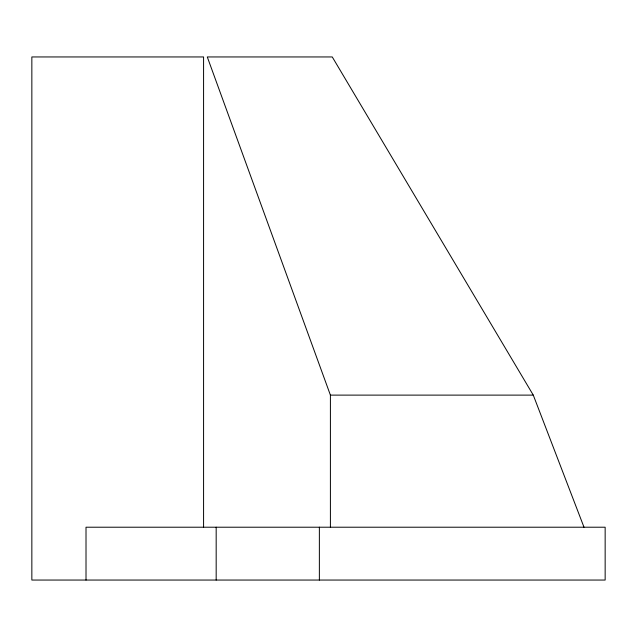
<?xml version="1.0" encoding="UTF-8"?>
<svg xmlns="http://www.w3.org/2000/svg" width="637" height="637" viewBox="0 0 637 637"><rect width="100%" height="100%" fill="white"/><g stroke="black" fill="none" stroke-linecap="round" stroke-linejoin="round"><path stroke-width="0.96" d="M533.28 395.115L332.267 56.948L207.288 56.948L330.404 395.115L533.28 395.115L584.002 527.213M330.404 395.115L330.404 527.213M319.368 527.213L319.368 580.052M216.174 527.213L216.174 580.052M203.577 527.34L203.577 56.948L31.85 56.948L31.85 580.052L605.15 580.052L605.15 527.213L86.011 527.213L86.011 580.052"/></g></svg>
